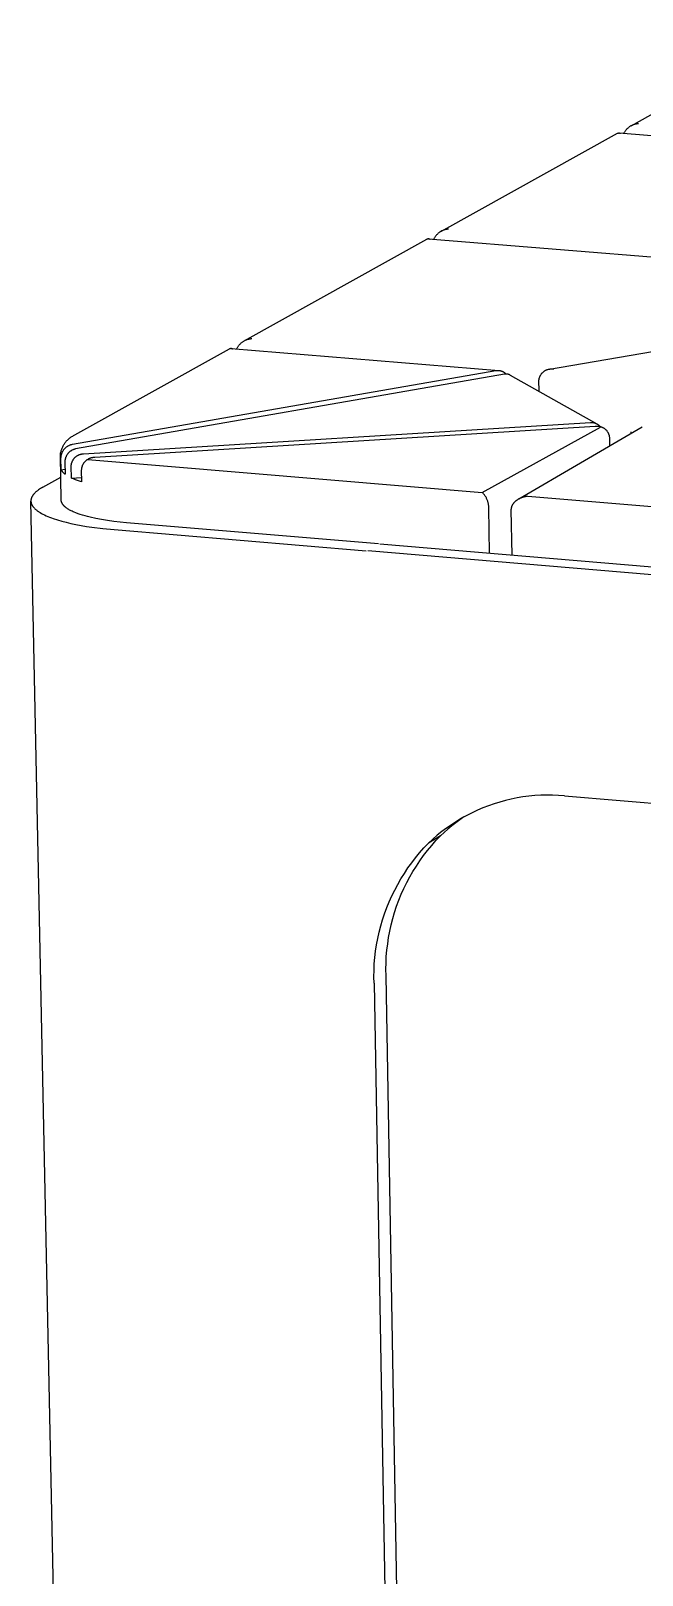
# Model space of a CAD drawing. Header units: millimetres. Extents: x -658 to 2773, y 81 to 2478.
# Drawn here: x 0 to 90.6, y 1038 to 1267 of the extents above; entities that cross this region are included whole.
import ezdxf

# ---------------------------------------------------------------- set-up
doc = ezdxf.new("R2010")
doc.units = ezdxf.units.MM
doc.header["$MEASUREMENT"] = 0
doc.layers.add('Domyślny', color=7, linetype='Continuous', true_color=0x000000)
doc.layers.add('Utwórz2D linie widoczne', color=7, linetype='Continuous', true_color=0x000000)

msp = doc.modelspace()

# ---------------------------------------------------------------- linework, layer by layer
at = {"layer": 'Domyślny'}
for p, q in [((66.87, 1198.61), (84.43, 1208.3)), ((8.42, 1203.47), (66.87, 1198.61)), ((73.07, 1198.1), (137.39, 1192.75)), ((79.08, 1153.61), (332.5, 1132.13))]:
    msp.add_line(p, q, dxfattribs=at)
at = {"layer": 'Utwórz2D linie widoczne'}
for p, q in [((88.95, 1252.98), (114.24, 1267.04)), ((88.47, 1252.63), (88.53, 1252.69)), ((88.53, 1252.69), (88.6, 1252.74)), ((88.6, 1252.74), (88.67, 1252.8)), ((88.67, 1252.8), (88.74, 1252.85)), ((88.74, 1252.85), (88.81, 1252.9)), ((88.81, 1252.9), (88.89, 1252.95)), ((88.89, 1252.95), (88.96, 1252.99)), ((88.96, 1252.99), (89.04, 1253.03)), ((89.04, 1253.03), (89.12, 1253.07)), ((89.12, 1253.07), (89.2, 1253.11)), ((89.2, 1253.11), (89.28, 1253.14)), ((89.28, 1253.14), (89.36, 1253.17)), ((89.36, 1253.17), (89.44, 1253.2)), ((89.44, 1253.2), (89.53, 1253.22)), ((89.53, 1253.22), (89.61, 1253.25)), ((89.61, 1253.25), (89.7, 1253.26)), ((89.7, 1253.26), (89.78, 1253.28)), ((89.78, 1253.28), (89.87, 1253.29)), ((89.87, 1253.29), (89.96, 1253.3)), ((89.96, 1253.3), (90.04, 1253.31)), ((60.78, 1237.3), (86.94, 1251.86)), ((86.94, 1251.86), (86.95, 1251.86)), ((86.95, 1251.86), (86.97, 1251.87)), ((86.97, 1251.87), (86.98, 1251.88)), ((86.98, 1251.88), (87, 1251.88)), ((87, 1251.88), (87.01, 1251.89)), ((87.01, 1251.89), (87.03, 1251.89)), ((87.03, 1251.89), (87.04, 1251.9)), ((87.04, 1251.9), (87.06, 1251.9)), ((87.06, 1251.9), (87.08, 1251.9)), ((87.08, 1251.9), (87.09, 1251.91)), ((87.09, 1251.91), (87.11, 1251.91)), ((87.11, 1251.91), (87.12, 1251.91)), ((87.12, 1251.91), (87.14, 1251.91)), ((87.14, 1251.91), (87.16, 1251.91)), ((87.16, 1251.91), (87.17, 1251.91)), ((87.17, 1251.91), (87.19, 1251.91)), ((87.18, 1251.91), (213.03, 1242.04)), ((87.19, 1251.91), (87.21, 1251.91)), ((87.21, 1251.91), (87.22, 1251.91)), ((87.22, 1251.91), (87.24, 1251.9)), ((87.24, 1251.9), (87.25, 1251.9)), ((87.25, 1251.9), (87.27, 1251.9)), ((87.27, 1251.9), (87.29, 1251.89)), ((87.29, 1251.89), (87.3, 1251.89)), ((87.3, 1251.89), (87.32, 1251.88)), ((87.32, 1251.88), (87.33, 1251.88)), ((87.33, 1251.88), (87.35, 1251.87)), ((87.35, 1251.87), (87.36, 1251.86)), ((87.36, 1251.86), (87.38, 1251.86)), ((87.38, 1251.86), (87.39, 1251.85)), ((87.39, 1251.85), (87.4, 1251.84)), ((87.91, 1251.85), (87.95, 1251.93)), ((87.95, 1251.93), (87.99, 1252.01)), ((87.99, 1252.01), (88.03, 1252.09)), ((88.03, 1252.09), (88.08, 1252.16)), ((88.08, 1252.16), (88.13, 1252.23)), ((88.13, 1252.23), (88.18, 1252.3)), ((88.18, 1252.3), (88.23, 1252.37)), ((88.23, 1252.37), (88.29, 1252.44)), ((88.29, 1252.44), (88.35, 1252.5)), ((88.35, 1252.5), (88.41, 1252.57)), ((88.41, 1252.57), (88.47, 1252.63)), ((60.01, 1236.65), (59.96, 1236.58)), ((60.07, 1236.72), (60.01, 1236.65)), ((60.13, 1236.79), (60.07, 1236.72)), ((60.19, 1236.85), (60.13, 1236.79)), ((60.25, 1236.91), (60.19, 1236.85)), ((60.31, 1236.97), (60.25, 1236.91)), ((60.38, 1237.03), (60.31, 1236.97)), ((60.44, 1237.09), (60.38, 1237.03)), ((60.51, 1237.14), (60.44, 1237.09)), ((60.58, 1237.19), (60.51, 1237.14)), ((60.66, 1237.24), (60.58, 1237.19)), ((60.73, 1237.28), (60.66, 1237.24)), ((60.81, 1237.33), (60.73, 1237.28)), ((60.88, 1237.37), (60.81, 1237.33)), ((60.96, 1237.41), (60.88, 1237.37)), ((61.04, 1237.44), (60.96, 1237.41)), ((61.12, 1237.47), (61.04, 1237.44)), ((61.2, 1237.5), (61.12, 1237.47)), ((61.29, 1237.53), (61.2, 1237.5)), ((61.37, 1237.56), (61.29, 1237.53)), ((61.46, 1237.58), (61.37, 1237.56)), ((61.54, 1237.6), (61.46, 1237.58)), ((61.63, 1237.61), (61.54, 1237.6)), ((61.71, 1237.62), (61.63, 1237.61)), ((61.8, 1237.63), (61.71, 1237.62)), ((61.89, 1237.64), (61.8, 1237.63)), ((31.6, 1221.07), (58.69, 1236.14)), ((58.7, 1236.15), (58.69, 1236.14)), ((58.72, 1236.16), (58.7, 1236.15)), ((58.73, 1236.16), (58.72, 1236.16)), ((58.75, 1236.17), (58.73, 1236.16)), ((58.76, 1236.17), (58.75, 1236.17)), ((58.78, 1236.18), (58.76, 1236.17)), ((58.79, 1236.18), (58.78, 1236.18)), ((58.81, 1236.18), (58.79, 1236.18)), ((58.82, 1236.19), (58.81, 1236.18)), ((58.84, 1236.19), (58.82, 1236.19)), ((58.85, 1236.19), (58.84, 1236.19)), ((58.87, 1236.19), (58.85, 1236.19)), ((58.89, 1236.19), (58.87, 1236.19)), ((58.9, 1236.19), (58.89, 1236.19)), ((58.92, 1236.19), (58.9, 1236.19)), ((58.93, 1236.19), (58.92, 1236.19)), ((58.95, 1236.19), (58.93, 1236.19)), ((58.93, 1236.19), (141.44, 1229.59)), ((58.96, 1236.19), (58.95, 1236.19)), ((58.98, 1236.19), (58.96, 1236.19)), ((59, 1236.18), (58.98, 1236.19)), ((59.01, 1236.18), (59, 1236.18)), ((59.03, 1236.18), (59.01, 1236.18)), ((59.04, 1236.17), (59.03, 1236.18)), ((59.06, 1236.17), (59.04, 1236.17)), ((59.07, 1236.16), (59.06, 1236.17)), ((59.09, 1236.16), (59.07, 1236.16)), ((59.1, 1236.15), (59.09, 1236.16)), ((59.11, 1236.14), (59.1, 1236.15)), ((59.13, 1236.14), (59.11, 1236.14)), ((59.14, 1236.13), (59.13, 1236.14)), ((59.16, 1236.12), (59.14, 1236.13)), ((59.74, 1236.21), (59.7, 1236.13)), ((59.78, 1236.29), (59.74, 1236.21)), ((59.82, 1236.36), (59.78, 1236.29)), ((59.86, 1236.44), (59.82, 1236.36)), ((59.91, 1236.51), (59.86, 1236.44)), ((59.96, 1236.58), (59.91, 1236.51)), ((76.86, 1216.86), (144.72, 1228.67)), ((30.93, 1220.53), (30.99, 1220.6)), ((30.99, 1220.6), (31.05, 1220.66)), ((31.05, 1220.66), (31.12, 1220.73)), ((31.12, 1220.73), (31.18, 1220.79)), ((31.18, 1220.79), (31.25, 1220.84)), ((31.25, 1220.84), (31.32, 1220.9)), ((31.32, 1220.9), (31.4, 1220.95)), ((31.4, 1220.95), (31.47, 1221)), ((31.47, 1221), (31.55, 1221.05)), ((31.55, 1221.05), (31.62, 1221.09)), ((31.62, 1221.09), (31.7, 1221.14)), ((31.7, 1221.14), (31.78, 1221.18)), ((31.78, 1221.18), (31.87, 1221.21)), ((31.87, 1221.21), (31.95, 1221.25)), ((31.95, 1221.25), (32.03, 1221.28)), ((32.03, 1221.28), (32.12, 1221.31)), ((32.12, 1221.31), (32.21, 1221.33)), ((32.21, 1221.33), (32.29, 1221.35)), ((32.29, 1221.35), (32.38, 1221.37)), ((32.38, 1221.37), (32.47, 1221.39)), ((32.47, 1221.39), (32.56, 1221.4)), ((32.56, 1221.4), (32.65, 1221.41)), ((32.65, 1221.41), (32.74, 1221.42)), ((6.53, 1207.12), (29.44, 1219.87)), ((29.45, 1219.88), (29.44, 1219.87)), ((29.47, 1219.88), (29.45, 1219.88)), ((29.48, 1219.89), (29.47, 1219.88)), ((29.5, 1219.9), (29.48, 1219.89)), ((29.51, 1219.9), (29.5, 1219.9)), ((29.53, 1219.9), (29.51, 1219.9)), ((29.54, 1219.91), (29.53, 1219.9)), ((29.56, 1219.91), (29.54, 1219.91)), ((29.57, 1219.91), (29.56, 1219.91)), ((29.59, 1219.92), (29.57, 1219.91)), ((29.61, 1219.92), (29.59, 1219.92)), ((29.62, 1219.92), (29.61, 1219.92)), ((29.64, 1219.92), (29.62, 1219.92)), ((29.65, 1219.92), (29.64, 1219.92)), ((29.67, 1219.92), (29.65, 1219.92)), ((29.69, 1219.92), (29.67, 1219.92)), ((29.68, 1219.92), (69.33, 1216.69)), ((29.7, 1219.92), (29.69, 1219.92)), ((29.72, 1219.92), (29.7, 1219.92)), ((29.73, 1219.91), (29.72, 1219.92)), ((29.75, 1219.91), (29.73, 1219.91)), ((29.76, 1219.91), (29.75, 1219.91)), ((29.78, 1219.9), (29.76, 1219.91)), ((29.79, 1219.9), (29.78, 1219.9)), ((29.81, 1219.89), (29.79, 1219.9)), ((29.82, 1219.89), (29.81, 1219.89)), ((29.84, 1219.88), (29.82, 1219.89)), ((29.85, 1219.87), (29.84, 1219.88)), ((29.87, 1219.87), (29.85, 1219.87)), ((29.88, 1219.86), (29.87, 1219.87)), ((29.89, 1219.85), (29.88, 1219.86)), ((29.91, 1219.84), (29.89, 1219.85)), ((30.5, 1219.85), (30.53, 1219.94)), ((30.53, 1219.94), (30.57, 1220.02)), ((30.57, 1220.02), (30.62, 1220.09)), ((30.62, 1220.09), (30.66, 1220.17)), ((30.66, 1220.17), (30.71, 1220.25)), ((30.71, 1220.25), (30.76, 1220.32)), ((30.76, 1220.32), (30.81, 1220.39)), ((30.81, 1220.39), (30.87, 1220.47)), ((30.87, 1220.47), (30.93, 1220.53)), ((6.15, 1205.74), (68.93, 1216.66)), ((70.21, 1216.13), (6.59, 1205.05)), ((68.93, 1216.66), (68.98, 1216.67)), ((68.98, 1216.67), (69.03, 1216.68)), ((69.03, 1216.68), (69.09, 1216.68)), ((69.09, 1216.68), (69.14, 1216.69)), ((69.14, 1216.69), (69.19, 1216.69)), ((69.19, 1216.69), (69.25, 1216.69)), ((69.25, 1216.69), (69.3, 1216.69)), ((69.3, 1216.69), (69.35, 1216.69)), ((69.35, 1216.69), (69.41, 1216.68)), ((69.41, 1216.68), (69.46, 1216.68)), ((69.46, 1216.68), (69.51, 1216.67)), ((69.51, 1216.67), (69.56, 1216.66)), ((69.56, 1216.66), (69.62, 1216.65)), ((69.62, 1216.65), (69.67, 1216.63)), ((69.67, 1216.63), (69.72, 1216.62)), ((69.72, 1216.62), (69.77, 1216.6)), ((69.77, 1216.6), (69.82, 1216.58)), ((69.82, 1216.58), (69.87, 1216.56)), ((69.87, 1216.56), (69.92, 1216.54)), ((69.92, 1216.54), (69.96, 1216.51)), ((69.96, 1216.51), (70.01, 1216.49)), ((70.01, 1216.49), (70.06, 1216.46)), ((70.06, 1216.46), (70.1, 1216.43)), ((70.1, 1216.43), (70.14, 1216.4)), ((70.14, 1216.4), (70.19, 1216.37)), ((70.19, 1216.37), (70.23, 1216.34)), ((70.26, 1216.14), (70.21, 1216.13)), ((70.23, 1216.34), (70.27, 1216.3)), ((70.3, 1216.14), (70.26, 1216.14)), ((70.27, 1216.3), (70.31, 1216.27)), ((70.34, 1216.15), (70.3, 1216.14)), ((70.31, 1216.27), (70.35, 1216.23)), ((70.38, 1216.15), (70.34, 1216.15)), ((70.35, 1216.23), (70.38, 1216.19)), ((70.38, 1216.19), (70.42, 1216.15)), ((70.43, 1216.15), (70.38, 1216.15)), ((70.47, 1216.15), (70.43, 1216.15)), ((70.51, 1216.15), (70.47, 1216.15)), ((70.56, 1216.15), (70.51, 1216.15)), ((70.6, 1216.14), (70.56, 1216.15)), ((70.64, 1216.13), (70.6, 1216.14)), ((70.68, 1216.13), (70.64, 1216.13)), ((70.72, 1216.12), (70.68, 1216.13)), ((70.77, 1216.11), (70.72, 1216.12)), ((70.81, 1216.09), (70.77, 1216.11)), ((70.85, 1216.08), (70.81, 1216.09)), ((70.89, 1216.07), (70.85, 1216.08)), ((70.93, 1216.05), (70.89, 1216.07)), ((70.97, 1216.03), (70.93, 1216.05)), ((71.01, 1216.01), (70.97, 1216.03)), ((71.04, 1215.99), (71.01, 1216.01)), ((75.52, 1215.95), (75.55, 1216.01)), ((75.55, 1216.01), (75.58, 1216.06)), ((75.58, 1216.06), (75.62, 1216.12)), ((75.62, 1216.12), (75.66, 1216.17)), ((75.66, 1216.17), (75.7, 1216.22)), ((75.7, 1216.22), (75.74, 1216.27)), ((75.74, 1216.27), (75.78, 1216.32)), ((75.78, 1216.32), (75.82, 1216.36)), ((75.82, 1216.36), (75.87, 1216.41)), ((75.87, 1216.41), (75.92, 1216.45)), ((75.92, 1216.45), (75.97, 1216.49)), ((75.97, 1216.49), (76.02, 1216.53)), ((76.02, 1216.53), (76.07, 1216.57)), ((76.07, 1216.57), (76.12, 1216.61)), ((76.12, 1216.61), (76.17, 1216.64)), ((76.17, 1216.64), (76.23, 1216.68)), ((76.23, 1216.68), (76.29, 1216.71)), ((76.29, 1216.71), (76.34, 1216.73)), ((76.34, 1216.73), (76.4, 1216.76)), ((76.4, 1216.76), (76.46, 1216.79)), ((76.46, 1216.79), (76.52, 1216.81)), ((76.52, 1216.81), (76.58, 1216.83)), ((76.58, 1216.83), (76.64, 1216.85)), ((76.64, 1216.85), (76.7, 1216.86)), ((76.7, 1216.86), (76.77, 1216.88)), ((76.77, 1216.88), (76.83, 1216.89)), ((76.83, 1216.89), (76.89, 1216.9)), ((76.89, 1216.9), (76.96, 1216.91)), ((76.96, 1216.91), (77.02, 1216.91)), ((77.02, 1216.91), (77.08, 1216.92)), ((77.08, 1216.92), (77.15, 1216.92)), ((77.15, 1216.92), (77.21, 1216.92)), ((77.21, 1216.92), (77.28, 1216.91)), ((77.28, 1216.91), (77.34, 1216.91)), ((77.34, 1216.91), (77.4, 1216.9)), ((77.4, 1216.9), (77.47, 1216.89)), ((71.04, 1215.99), (83.88, 1208.77)), ((75.3, 1215.29), (75.31, 1215.35)), ((75.33, 1213.58), (75.3, 1215.29)), ((75.31, 1215.35), (75.32, 1215.41)), ((75.32, 1215.41), (75.34, 1215.48)), ((75.34, 1215.48), (75.35, 1215.54)), ((75.35, 1215.54), (75.37, 1215.6)), ((75.37, 1215.6), (75.39, 1215.66)), ((75.39, 1215.66), (75.41, 1215.72)), ((75.41, 1215.72), (75.43, 1215.78)), ((75.43, 1215.78), (75.46, 1215.84)), ((75.46, 1215.84), (75.49, 1215.9)), ((75.49, 1215.9), (75.52, 1215.95)), ((5.99, 1206.83), (6.09, 1206.9)), ((6.09, 1206.9), (6.2, 1206.96)), ((6.2, 1206.96), (6.31, 1207.02)), ((6.31, 1207.02), (6.42, 1207.07)), ((6.42, 1207.07), (6.53, 1207.12)), ((7.81, 1204.33), (82.92, 1208.98)), ((83.65, 1208.37), (9.46, 1203.78)), ((72.3, 1197.65), (90.59, 1208.33)), ((82.92, 1208.98), (82.98, 1208.98)), ((82.98, 1208.98), (83.04, 1208.98)), ((83.04, 1208.98), (83.1, 1208.98)), ((83.1, 1208.98), (83.16, 1208.98)), ((83.16, 1208.98), (83.22, 1208.97)), ((83.22, 1208.97), (83.28, 1208.97)), ((83.28, 1208.97), (83.34, 1208.96)), ((83.34, 1208.96), (83.4, 1208.95)), ((83.4, 1208.95), (83.45, 1208.94)), ((83.45, 1208.94), (83.51, 1208.92)), ((83.51, 1208.92), (83.57, 1208.9)), ((83.57, 1208.9), (83.62, 1208.89)), ((83.62, 1208.89), (83.68, 1208.86)), ((83.71, 1208.38), (83.65, 1208.37)), ((83.68, 1208.86), (83.74, 1208.84)), ((83.78, 1208.39), (83.71, 1208.38)), ((83.74, 1208.84), (83.79, 1208.82)), ((83.84, 1208.39), (83.78, 1208.39)), ((83.79, 1208.82), (83.84, 1208.79)), ((83.84, 1208.79), (83.9, 1208.76)), ((83.91, 1208.4), (83.84, 1208.39)), ((83.9, 1208.76), (83.95, 1208.73)), ((83.97, 1208.4), (83.91, 1208.4)), ((83.95, 1208.73), (84, 1208.7)), ((84.04, 1208.39), (83.97, 1208.4)), ((84, 1208.7), (84.05, 1208.67)), ((84.1, 1208.39), (84.04, 1208.39)), ((84.05, 1208.67), (84.09, 1208.63)), ((84.09, 1208.63), (84.14, 1208.6)), ((84.17, 1208.38), (84.1, 1208.39)), ((84.14, 1208.6), (84.19, 1208.56)), ((84.23, 1208.37), (84.17, 1208.38)), ((84.19, 1208.56), (84.23, 1208.52)), ((84.23, 1208.52), (84.27, 1208.48)), ((84.29, 1208.36), (84.23, 1208.37)), ((84.27, 1208.48), (84.31, 1208.44)), ((84.36, 1208.35), (84.29, 1208.36)), ((84.31, 1208.44), (84.35, 1208.39)), ((84.35, 1208.39), (84.39, 1208.35)), ((84.42, 1208.33), (84.36, 1208.35)), ((84.39, 1208.35), (84.43, 1208.3)), ((84.48, 1208.32), (84.42, 1208.33)), ((84.55, 1208.3), (84.48, 1208.32)), ((84.61, 1208.27), (84.55, 1208.3)), ((84.67, 1208.25), (84.61, 1208.27)), ((84.73, 1208.22), (84.67, 1208.25)), ((84.78, 1208.19), (84.73, 1208.22)), ((84.84, 1208.16), (84.78, 1208.19)), ((84.9, 1208.13), (84.84, 1208.16)), ((84.95, 1208.1), (84.9, 1208.13)), ((85.01, 1208.06), (84.95, 1208.1)), ((85.06, 1208.02), (85.01, 1208.06)), ((85.11, 1207.98), (85.06, 1208.02)), ((85.16, 1207.94), (85.11, 1207.98)), ((85.21, 1207.9), (85.16, 1207.94)), ((85.26, 1207.85), (85.21, 1207.9)), ((85.3, 1207.81), (85.26, 1207.85)), ((85.34, 1207.76), (85.3, 1207.81)), ((85.39, 1207.71), (85.34, 1207.76)), ((85.43, 1207.66), (85.39, 1207.71)), ((85.46, 1207.61), (85.43, 1207.66)), ((85.5, 1207.55), (85.46, 1207.61)), ((85.54, 1207.5), (85.5, 1207.55)), ((85.57, 1207.44), (85.54, 1207.5)), ((85.6, 1207.38), (85.57, 1207.44)), ((85.63, 1207.33), (85.6, 1207.38)), ((85.65, 1207.27), (85.63, 1207.33)), ((85.68, 1207.21), (85.65, 1207.27)), ((85.7, 1207.15), (85.68, 1207.21)), ((85.72, 1207.08), (85.7, 1207.15)), ((85.74, 1207.02), (85.72, 1207.08)), ((85.75, 1206.96), (85.74, 1207.02)), ((85.77, 1206.89), (85.75, 1206.96)), ((85.78, 1206.83), (85.77, 1206.89)), ((88.97, 1207.39), (88.97, 1207.61)), ((4.41, 1204.45), (4.44, 1204.57)), ((4.44, 1204.57), (4.47, 1204.69)), ((4.47, 1204.69), (4.5, 1204.81)), ((4.5, 1204.81), (4.53, 1204.93)), ((4.53, 1204.93), (4.57, 1205.04)), ((4.57, 1205.04), (4.62, 1205.16)), ((4.62, 1205.16), (4.66, 1205.27)), ((4.64, 1204.53), (4.67, 1204.6)), ((4.66, 1205.27), (4.71, 1205.38)), ((4.67, 1204.6), (4.7, 1204.66)), ((4.7, 1204.66), (4.74, 1204.72)), ((4.71, 1205.38), (4.77, 1205.49)), ((4.74, 1204.72), (4.77, 1204.79)), ((4.77, 1205.49), (4.83, 1205.6)), ((4.77, 1204.79), (4.81, 1204.85)), ((4.81, 1204.85), (4.85, 1204.91)), ((4.83, 1205.6), (4.89, 1205.7)), ((4.85, 1204.91), (4.89, 1204.96)), ((4.89, 1205.7), (4.96, 1205.81)), ((4.89, 1204.96), (4.94, 1205.02)), ((4.94, 1205.02), (4.99, 1205.07)), ((4.96, 1205.81), (5.03, 1205.91)), ((4.99, 1205.07), (5.03, 1205.13)), ((5.03, 1205.91), (5.1, 1206.01)), ((5.03, 1205.13), (5.08, 1205.18)), ((5.08, 1205.18), (5.14, 1205.23)), ((5.1, 1206.01), (5.17, 1206.1)), ((5.14, 1205.23), (5.19, 1205.27)), ((5.17, 1206.1), (5.25, 1206.19)), ((5.19, 1205.27), (5.25, 1205.32)), ((5.25, 1206.19), (5.34, 1206.28)), ((5.25, 1205.32), (5.3, 1205.36)), ((5.3, 1205.36), (5.36, 1205.41)), ((5.34, 1206.28), (5.42, 1206.37)), ((5.36, 1205.41), (5.42, 1205.45)), ((5.42, 1206.37), (5.51, 1206.46)), ((5.42, 1205.45), (5.48, 1205.48)), ((5.48, 1205.48), (5.54, 1205.52)), ((5.51, 1206.46), (5.6, 1206.54)), ((5.54, 1205.52), (5.61, 1205.55)), ((5.6, 1206.54), (5.69, 1206.62)), ((5.61, 1205.55), (5.67, 1205.58)), ((5.68, 1204.57), (5.63, 1204.52)), ((5.67, 1205.58), (5.74, 1205.61)), ((5.73, 1204.62), (5.68, 1204.57)), ((5.69, 1206.62), (5.79, 1206.69)), ((5.79, 1204.66), (5.73, 1204.62)), ((5.74, 1205.61), (5.8, 1205.64)), ((5.79, 1206.69), (5.89, 1206.76)), ((5.84, 1204.7), (5.79, 1204.66)), ((5.8, 1205.64), (5.87, 1205.66)), ((5.9, 1204.74), (5.84, 1204.7)), ((5.87, 1205.66), (5.94, 1205.69)), ((5.89, 1206.76), (5.99, 1206.83)), ((5.96, 1204.78), (5.9, 1204.74)), ((5.94, 1205.69), (6.01, 1205.71)), ((6.01, 1204.82), (5.96, 1204.78)), ((6.01, 1205.71), (6.08, 1205.72)), ((6.07, 1204.85), (6.01, 1204.82)), ((6.13, 1204.89), (6.07, 1204.85)), ((6.08, 1205.72), (6.15, 1205.74)), ((6.2, 1204.92), (6.13, 1204.89)), ((6.26, 1204.94), (6.2, 1204.92)), ((6.32, 1204.97), (6.26, 1204.94)), ((6.39, 1204.99), (6.32, 1204.97)), ((6.45, 1205.02), (6.39, 1204.99)), ((6.52, 1205.04), (6.45, 1205.02)), ((6.59, 1205.05), (6.52, 1205.04)), ((85.79, 1206.77), (85.78, 1206.83)), ((85.81, 1205.54), (85.79, 1206.77)), ((4.37, 1204.09), (4.38, 1204.21)), ((4.5, 1197.43), (4.37, 1204.09)), ((4.38, 1204.21), (4.39, 1204.33)), ((4.39, 1204.33), (4.41, 1204.45)), ((4.46, 1203.77), (4.47, 1203.84)), ((4.46, 1203.7), (4.46, 1203.77)), ((4.5, 1201.95), (4.46, 1203.7)), ((4.47, 1203.91), (4.48, 1203.98)), ((4.47, 1203.84), (4.47, 1203.91)), ((4.48, 1203.98), (4.49, 1204.05)), ((4.49, 1204.05), (4.51, 1204.12)), ((4.51, 1204.12), (4.52, 1204.19)), ((4.52, 1204.19), (4.54, 1204.26)), ((4.54, 1204.26), (4.56, 1204.33)), ((4.56, 1204.33), (4.59, 1204.4)), ((4.59, 1204.4), (4.61, 1204.47)), ((4.61, 1204.47), (4.64, 1204.53)), ((5.04, 1203.24), (5.03, 1203.17)), ((5.03, 1203.17), (5.03, 1203.1)), ((5.03, 1203.1), (5.03, 1203.03)), ((5.03, 1203.03), (5.07, 1201.29)), ((5.05, 1203.38), (5.04, 1203.31)), ((5.04, 1203.31), (5.04, 1203.24)), ((5.06, 1203.44), (5.05, 1203.38)), ((5.08, 1203.51), (5.06, 1203.44)), ((5.09, 1203.58), (5.08, 1203.51)), ((5.11, 1203.64), (5.09, 1203.58)), ((5.13, 1203.71), (5.11, 1203.64)), ((5.15, 1203.78), (5.13, 1203.71)), ((5.18, 1203.84), (5.15, 1203.78)), ((5.21, 1203.9), (5.18, 1203.84)), ((5.23, 1203.97), (5.21, 1203.9)), ((5.27, 1204.03), (5.23, 1203.97)), ((5.3, 1204.09), (5.27, 1204.03)), ((5.33, 1204.15), (5.3, 1204.09)), ((5.37, 1204.21), (5.33, 1204.15)), ((5.41, 1204.26), (5.37, 1204.21)), ((5.45, 1204.32), (5.41, 1204.26)), ((5.49, 1204.37), (5.45, 1204.32)), ((5.54, 1204.42), (5.49, 1204.37)), ((5.59, 1204.47), (5.54, 1204.42)), ((5.63, 1204.52), (5.59, 1204.47)), ((5.98, 1202.6), (5.99, 1202.67)), ((5.98, 1202.54), (5.98, 1202.6)), ((5.98, 1202.47), (5.98, 1202.54)), ((6.01, 1200.73), (5.98, 1202.47)), ((5.99, 1202.67), (6, 1202.73)), ((6, 1202.73), (6.01, 1202.8)), ((6.01, 1202.8), (6.03, 1202.86)), ((6.03, 1202.86), (6.04, 1202.92)), ((6.04, 1202.92), (6.06, 1202.99)), ((6.06, 1202.99), (6.08, 1203.05)), ((6.08, 1203.05), (6.1, 1203.11)), ((6.1, 1203.11), (6.12, 1203.17)), ((6.12, 1203.17), (6.15, 1203.23)), ((6.15, 1203.23), (6.18, 1203.29)), ((6.18, 1203.29), (6.21, 1203.35)), ((6.21, 1203.35), (6.24, 1203.4)), ((6.24, 1203.4), (6.28, 1203.46)), ((6.28, 1203.46), (6.31, 1203.51)), ((6.31, 1203.51), (6.35, 1203.57)), ((6.35, 1203.57), (6.39, 1203.62)), ((6.39, 1203.62), (6.43, 1203.67)), ((6.43, 1203.67), (6.48, 1203.72)), ((6.48, 1203.72), (6.52, 1203.77)), ((6.52, 1203.77), (6.57, 1203.81)), ((6.57, 1203.81), (6.62, 1203.86)), ((6.62, 1203.86), (6.67, 1203.9)), ((6.67, 1203.9), (6.72, 1203.94)), ((6.72, 1203.94), (6.77, 1203.98)), ((6.77, 1203.98), (6.82, 1204.01)), ((6.82, 1204.01), (6.88, 1204.05)), ((6.88, 1204.05), (6.93, 1204.08)), ((6.93, 1204.08), (6.99, 1204.11)), ((6.99, 1204.11), (7.05, 1204.14)), ((7.05, 1204.14), (7.11, 1204.17)), ((7.11, 1204.17), (7.17, 1204.2)), ((7.17, 1204.2), (7.23, 1204.22)), ((7.23, 1204.22), (7.29, 1204.24)), ((7.29, 1204.24), (7.35, 1204.26)), ((7.35, 1204.26), (7.42, 1204.28)), ((7.42, 1204.28), (7.48, 1204.29)), ((7.48, 1204.29), (7.55, 1204.3)), ((7.54, 1202.31), (7.52, 1202.25)), ((7.55, 1202.38), (7.54, 1202.31)), ((7.55, 1204.3), (7.61, 1204.31)), ((7.58, 1202.44), (7.55, 1202.38)), ((7.6, 1202.51), (7.58, 1202.44)), ((7.62, 1202.57), (7.6, 1202.51)), ((7.61, 1204.31), (7.68, 1204.32)), ((7.65, 1202.64), (7.62, 1202.57)), ((7.68, 1202.7), (7.65, 1202.64)), ((7.68, 1204.32), (7.74, 1204.33)), ((7.71, 1202.76), (7.68, 1202.7)), ((7.75, 1202.82), (7.71, 1202.76)), ((7.74, 1204.33), (7.81, 1204.33)), ((7.78, 1202.87), (7.75, 1202.82)), ((7.82, 1202.93), (7.78, 1202.87)), ((7.86, 1202.99), (7.82, 1202.93)), ((7.9, 1203.04), (7.86, 1202.99)), ((7.95, 1203.09), (7.9, 1203.04)), ((7.99, 1203.14), (7.95, 1203.09)), ((8.04, 1203.19), (7.99, 1203.14)), ((8.09, 1203.24), (8.04, 1203.19)), ((8.14, 1203.29), (8.09, 1203.24)), ((8.19, 1203.33), (8.14, 1203.29)), ((8.25, 1203.37), (8.19, 1203.33)), ((8.3, 1203.41), (8.25, 1203.37)), ((8.36, 1203.45), (8.3, 1203.41)), ((8.42, 1203.49), (8.36, 1203.45)), ((8.47, 1203.52), (8.42, 1203.49)), ((8.53, 1203.56), (8.47, 1203.52)), ((8.6, 1203.59), (8.53, 1203.56)), ((8.66, 1203.62), (8.6, 1203.59)), ((8.72, 1203.64), (8.66, 1203.62)), ((8.79, 1203.67), (8.72, 1203.64)), ((8.85, 1203.69), (8.79, 1203.67)), ((8.92, 1203.71), (8.85, 1203.69)), ((8.98, 1203.73), (8.92, 1203.71)), ((9.05, 1203.74), (8.98, 1203.73)), ((9.12, 1203.75), (9.05, 1203.74)), ((9.18, 1203.76), (9.12, 1203.75)), ((9.25, 1203.77), (9.18, 1203.76)), ((9.32, 1203.78), (9.25, 1203.77)), ((9.39, 1203.78), (9.32, 1203.78)), ((9.46, 1203.78), (9.39, 1203.78)), ((1.78, 1199.4), (4.43, 1200.88)), ((4.5, 1201.95), (5.05, 1202.05)), ((4.53, 1201.9), (4.5, 1201.95)), ((4.56, 1201.84), (4.53, 1201.9)), ((4.59, 1201.79), (4.56, 1201.84)), ((4.63, 1201.74), (4.59, 1201.79)), ((4.66, 1201.68), (4.63, 1201.74)), ((4.7, 1201.63), (4.66, 1201.68)), ((4.74, 1201.59), (4.7, 1201.63)), ((4.79, 1201.54), (4.74, 1201.59)), ((4.83, 1201.49), (4.79, 1201.54)), ((4.87, 1201.45), (4.83, 1201.49)), ((4.92, 1201.41), (4.87, 1201.45)), ((4.97, 1201.36), (4.92, 1201.41)), ((5.02, 1201.33), (4.97, 1201.36)), ((5.07, 1201.29), (5.02, 1201.33)), ((6.01, 1200.73), (7.49, 1200.82)), ((6.3, 1200.6), (6.01, 1200.73)), ((6.6, 1200.48), (6.3, 1200.6)), ((6.9, 1200.36), (6.6, 1200.48)), ((7.2, 1200.26), (6.9, 1200.36)), ((7.51, 1200.16), (7.2, 1200.26)), ((7.48, 1201.98), (7.47, 1201.91)), ((7.47, 1201.91), (7.51, 1200.16)), ((7.49, 1202.11), (7.48, 1202.05)), ((7.48, 1202.05), (7.48, 1201.98)), ((7.5, 1202.18), (7.49, 1202.11)), ((7.52, 1202.25), (7.5, 1202.18)), ((0.06, 1197.74), (0.05, 1197.71)), ((0.05, 1197.71), (0.05, 1197.68)), ((0.07, 1197.77), (0.06, 1197.74)), ((0.09, 1197.8), (0.07, 1197.77)), ((0.1, 1197.83), (0.09, 1197.8)), ((0.11, 1197.86), (0.1, 1197.83)), ((0.12, 1197.89), (0.11, 1197.86)), ((0.14, 1197.92), (0.12, 1197.89)), ((0.15, 1197.95), (0.14, 1197.92)), ((0.17, 1197.98), (0.15, 1197.95)), ((0.18, 1198.01), (0.17, 1197.98)), ((0.2, 1198.04), (0.18, 1198.01)), ((0.22, 1198.07), (0.2, 1198.04)), ((0.24, 1198.1), (0.22, 1198.07)), ((0.26, 1198.13), (0.24, 1198.1)), ((0.28, 1198.16), (0.26, 1198.13)), ((0.32, 1198.22), (0.28, 1198.16)), ((0.36, 1198.28), (0.32, 1198.22)), ((0.41, 1198.34), (0.36, 1198.28)), ((0.46, 1198.4), (0.41, 1198.34)), ((0.51, 1198.46), (0.46, 1198.4)), ((0.57, 1198.51), (0.51, 1198.46)), ((0.63, 1198.57), (0.57, 1198.51)), ((0.69, 1198.63), (0.63, 1198.57)), ((0.75, 1198.69), (0.69, 1198.63)), ((0.82, 1198.74), (0.75, 1198.69)), ((0.89, 1198.8), (0.82, 1198.74)), ((0.96, 1198.86), (0.89, 1198.8)), ((1.03, 1198.91), (0.96, 1198.86)), ((1.11, 1198.97), (1.03, 1198.91)), ((1.26, 1199.08), (1.11, 1198.97)), ((1.43, 1199.18), (1.26, 1199.08)), ((1.6, 1199.29), (1.43, 1199.18)), ((1.78, 1199.4), (1.6, 1199.29)), ((66.95, 1198.54), (66.87, 1198.61)), ((67.02, 1198.47), (66.95, 1198.54)), ((67.09, 1198.39), (67.02, 1198.47)), ((67.16, 1198.31), (67.09, 1198.39)), ((67.22, 1198.23), (67.16, 1198.31)), ((67.29, 1198.15), (67.22, 1198.23)), ((67.35, 1198.07), (67.29, 1198.15)), ((67.4, 1197.98), (67.35, 1198.07)), ((67.46, 1197.89), (67.4, 1197.98)), ((67.51, 1197.8), (67.46, 1197.89)), ((67.55, 1197.71), (67.51, 1197.8)), ((67.6, 1197.61), (67.55, 1197.71)), ((72.34, 1197.67), (72.39, 1197.7)), ((72.39, 1197.7), (72.44, 1197.72)), ((72.44, 1197.72), (72.49, 1197.75)), ((72.49, 1197.75), (72.54, 1197.77)), ((72.54, 1197.77), (72.59, 1197.79)), ((72.59, 1197.79), (72.64, 1197.82)), ((72.64, 1197.82), (72.69, 1197.84)), ((72.69, 1197.84), (72.75, 1197.86)), ((72.75, 1197.86), (72.81, 1197.88)), ((72.81, 1197.88), (72.86, 1197.9)), ((72.86, 1197.9), (72.92, 1197.92)), ((72.92, 1197.92), (72.97, 1197.94)), ((72.97, 1197.94), (73.03, 1197.95)), ((73.03, 1197.95), (73.09, 1197.97)), ((73.09, 1197.97), (73.14, 1197.98)), ((73.14, 1197.98), (73.2, 1198)), ((73.2, 1198), (73.26, 1198.01)), ((73.26, 1198.01), (73.32, 1198.02)), ((73.32, 1198.02), (73.38, 1198.03)), ((73.38, 1198.03), (73.43, 1198.04)), ((73.43, 1198.04), (73.49, 1198.05)), ((73.49, 1198.05), (73.55, 1198.06)), ((0.01, 1197.46), (0, 1197.43)), ((0, 1197.43), (0, 1197.4)), ((0, 1197.4), (0, 1197.37)), ((0, 1197.37), (0, 1197.34)), ((0, 1197.34), (0, 1197.31)), ((0, 1197.31), (0, 1197.28)), ((7.55, 830.44), (0, 1197.31)), ((0, 1197.28), (0, 1197.24)), ((0, 1197.24), (0.01, 1197.21)), ((0.02, 1197.55), (0.01, 1197.52)), ((0.01, 1197.52), (0.01, 1197.49)), ((0.01, 1197.49), (0.01, 1197.46)), ((0.01, 1197.21), (0.01, 1197.18)), ((0.01, 1197.18), (0.02, 1197.15)), ((0.03, 1197.62), (0.02, 1197.58)), ((0.02, 1197.58), (0.02, 1197.55)), ((0.02, 1197.15), (0.02, 1197.12)), ((0.02, 1197.12), (0.03, 1197.09)), ((0.04, 1197.65), (0.03, 1197.62)), ((0.03, 1197.09), (0.04, 1197.06)), ((0.05, 1197.68), (0.04, 1197.65)), ((0.04, 1197.06), (0.04, 1197.03)), ((0.04, 1197.03), (0.05, 1197)), ((0.05, 1197), (0.06, 1196.96)), ((0.06, 1196.96), (0.07, 1196.93)), ((0.07, 1196.93), (0.08, 1196.9)), ((0.08, 1196.9), (0.1, 1196.87)), ((0.1, 1196.87), (0.11, 1196.84)), ((0.11, 1196.84), (0.12, 1196.81)), ((0.12, 1196.81), (0.14, 1196.78)), ((0.14, 1196.78), (0.15, 1196.75)), ((0.15, 1196.75), (0.17, 1196.72)), ((0.17, 1196.72), (0.19, 1196.69)), ((0.19, 1196.69), (0.21, 1196.65)), ((0.21, 1196.65), (0.23, 1196.62)), ((0.23, 1196.62), (0.25, 1196.59)), ((0.25, 1196.59), (0.27, 1196.56)), ((0.27, 1196.56), (0.29, 1196.53)), ((0.29, 1196.53), (0.31, 1196.5)), ((0.31, 1196.5), (0.33, 1196.47)), ((0.33, 1196.47), (0.36, 1196.44)), ((0.36, 1196.44), (0.41, 1196.38)), ((0.41, 1196.38), (0.46, 1196.32)), ((0.46, 1196.32), (0.52, 1196.25)), ((0.52, 1196.25), (0.58, 1196.19)), ((0.58, 1196.19), (0.65, 1196.13)), ((0.65, 1196.13), (0.72, 1196.07)), ((0.72, 1196.07), (0.79, 1196.01)), ((0.79, 1196.01), (0.86, 1195.95)), ((0.86, 1195.95), (0.94, 1195.89)), ((0.94, 1195.89), (1.02, 1195.83)), ((1.02, 1195.83), (1.11, 1195.77)), ((1.11, 1195.77), (1.2, 1195.72)), ((1.2, 1195.72), (1.29, 1195.66)), ((1.29, 1195.66), (1.38, 1195.6)), ((1.38, 1195.6), (1.58, 1195.48)), ((1.58, 1195.48), (1.79, 1195.37)), ((4.5, 1197.42), (4.5, 1197.43)), ((4.5, 1197.4), (4.5, 1197.42)), ((4.51, 1197.38), (4.5, 1197.4)), ((4.51, 1197.36), (4.51, 1197.38)), ((4.51, 1197.35), (4.51, 1197.36)), ((4.51, 1197.33), (4.51, 1197.35)), ((4.51, 1197.31), (4.51, 1197.33)), ((4.52, 1197.29), (4.51, 1197.31)), ((4.52, 1197.28), (4.52, 1197.29)), ((4.52, 1197.26), (4.52, 1197.28)), ((4.53, 1197.24), (4.52, 1197.26)), ((4.53, 1197.22), (4.53, 1197.24)), ((4.54, 1197.21), (4.53, 1197.22)), ((4.54, 1197.19), (4.54, 1197.21)), ((4.55, 1197.17), (4.54, 1197.19)), ((4.55, 1197.15), (4.55, 1197.17)), ((4.56, 1197.14), (4.55, 1197.15)), ((4.56, 1197.12), (4.56, 1197.14)), ((4.58, 1197.08), (4.56, 1197.12)), ((4.59, 1197.05), (4.58, 1197.08)), ((4.61, 1197.01), (4.59, 1197.05)), ((4.63, 1196.98), (4.61, 1197.01)), ((4.65, 1196.94), (4.63, 1196.98)), ((4.67, 1196.91), (4.65, 1196.94)), ((4.69, 1196.87), (4.67, 1196.91)), ((4.71, 1196.84), (4.69, 1196.87)), ((4.74, 1196.8), (4.71, 1196.84)), ((4.76, 1196.77), (4.74, 1196.8)), ((4.79, 1196.74), (4.76, 1196.77)), ((4.82, 1196.7), (4.79, 1196.74)), ((4.85, 1196.67), (4.82, 1196.7)), ((4.88, 1196.63), (4.85, 1196.67)), ((4.91, 1196.6), (4.88, 1196.63)), ((4.95, 1196.56), (4.91, 1196.6)), ((4.98, 1196.53), (4.95, 1196.56)), ((5.02, 1196.49), (4.98, 1196.53)), ((5.06, 1196.46), (5.02, 1196.49)), ((5.1, 1196.43), (5.06, 1196.46)), ((5.14, 1196.39), (5.1, 1196.43)), ((5.23, 1196.32), (5.14, 1196.39)), ((5.32, 1196.26), (5.23, 1196.32)), ((5.42, 1196.19), (5.32, 1196.26)), ((5.52, 1196.13), (5.42, 1196.19)), ((5.63, 1196.06), (5.52, 1196.13)), ((5.74, 1195.99), (5.63, 1196.06)), ((5.86, 1195.93), (5.74, 1195.99)), ((5.98, 1195.87), (5.86, 1195.93)), ((6.11, 1195.8), (5.98, 1195.87)), ((6.25, 1195.74), (6.11, 1195.8)), ((6.39, 1195.68), (6.25, 1195.74)), ((6.68, 1195.56), (6.39, 1195.68)), ((6.99, 1195.44), (6.68, 1195.56)), ((7.32, 1195.33), (6.99, 1195.44)), ((67.64, 1197.52), (67.6, 1197.61)), ((67.68, 1197.42), (67.64, 1197.52)), ((67.71, 1197.32), (67.68, 1197.42)), ((67.74, 1197.22), (67.71, 1197.32)), ((67.77, 1197.13), (67.74, 1197.22)), ((67.79, 1197.02), (67.77, 1197.13)), ((67.81, 1196.92), (67.79, 1197.02)), ((67.83, 1196.82), (67.81, 1196.92)), ((67.84, 1196.72), (67.83, 1196.82)), ((67.85, 1196.61), (67.84, 1196.72)), ((67.86, 1196.51), (67.85, 1196.61)), ((67.86, 1196.41), (67.86, 1196.51)), ((67.86, 1196.3), (67.86, 1196.41)), ((67.98, 1189.6), (67.86, 1196.3)), ((71.2, 1196.11), (71.21, 1196.16)), ((71.2, 1196.07), (71.2, 1196.11)), ((71.2, 1196.03), (71.2, 1196.07)), ((71.32, 1189.32), (71.2, 1196.03)), ((71.21, 1196.2), (71.22, 1196.25)), ((71.21, 1196.16), (71.21, 1196.2)), ((71.22, 1196.25), (71.23, 1196.29)), ((71.23, 1196.33), (71.24, 1196.37)), ((71.23, 1196.29), (71.23, 1196.33)), ((71.24, 1196.37), (71.26, 1196.42)), ((71.26, 1196.42), (71.27, 1196.47)), ((71.27, 1196.47), (71.28, 1196.51)), ((71.28, 1196.51), (71.3, 1196.55)), ((71.3, 1196.55), (71.32, 1196.6)), ((71.32, 1196.6), (71.34, 1196.64)), ((71.34, 1196.64), (71.36, 1196.68)), ((71.36, 1196.68), (71.38, 1196.73)), ((71.38, 1196.73), (71.4, 1196.77)), ((71.4, 1196.77), (71.42, 1196.81)), ((71.42, 1196.81), (71.45, 1196.86)), ((71.45, 1196.86), (71.48, 1196.9)), ((71.48, 1196.9), (71.51, 1196.94)), ((71.51, 1196.94), (71.53, 1196.98)), ((71.53, 1196.98), (71.56, 1197.02)), ((71.56, 1197.02), (71.59, 1197.06)), ((71.59, 1197.06), (71.63, 1197.1)), ((71.63, 1197.1), (71.66, 1197.14)), ((71.66, 1197.14), (71.7, 1197.17)), ((71.7, 1197.17), (71.73, 1197.21)), ((71.73, 1197.21), (71.77, 1197.25)), ((71.77, 1197.25), (71.81, 1197.28)), ((71.81, 1197.28), (71.84, 1197.32)), ((71.84, 1197.32), (71.88, 1197.35)), ((71.88, 1197.35), (71.92, 1197.39)), ((71.92, 1197.39), (71.97, 1197.42)), ((71.97, 1197.42), (72.01, 1197.46)), ((72.01, 1197.46), (72.06, 1197.49)), ((72.06, 1197.49), (72.1, 1197.52)), ((72.1, 1197.52), (72.15, 1197.55)), ((72.15, 1197.55), (72.2, 1197.58)), ((72.2, 1197.58), (72.24, 1197.61)), ((72.24, 1197.61), (72.29, 1197.64)), ((72.29, 1197.64), (72.34, 1197.67)), ((1.79, 1195.37), (2.02, 1195.26)), ((2.02, 1195.26), (2.26, 1195.15)), ((2.26, 1195.15), (2.51, 1195.04)), ((2.51, 1195.04), (2.77, 1194.94)), ((2.77, 1194.94), (3.04, 1194.83)), ((3.04, 1194.83), (3.32, 1194.73)), ((3.32, 1194.73), (3.92, 1194.53)), ((3.92, 1194.53), (4.56, 1194.35)), ((4.56, 1194.35), (5.23, 1194.17)), ((5.23, 1194.17), (5.94, 1194)), ((5.94, 1194), (6.68, 1193.85)), ((6.68, 1193.85), (7.44, 1193.71)), ((7.66, 1195.22), (7.32, 1195.33)), ((7.44, 1193.71), (8.23, 1193.57)), ((8.03, 1195.12), (7.66, 1195.22)), ((8.4, 1195.02), (8.03, 1195.12)), ((8.23, 1193.57), (9.03, 1193.45)), ((8.79, 1194.92), (8.4, 1195.02)), ((9.61, 1194.74), (8.79, 1194.92)), ((9.03, 1193.45), (10.68, 1193.25)), ((10.47, 1194.58), (9.61, 1194.74)), ((11.37, 1194.43), (10.47, 1194.58)), ((10.68, 1193.25), (12.35, 1193.08)), ((12.29, 1194.31), (11.37, 1194.43)), ((13.23, 1194.2), (12.29, 1194.31)), ((14.18, 1194.11), (13.23, 1194.2)), ((51.5, 1190.98), (14.18, 1194.11)), ((12.35, 1193.08), (49.71, 1189.94)), ((51.72, 1190.96), (415.3, 1160.44)), ((413.86, 1159.33), (49.93, 1189.92)), ((67.82, 1152.13), (67, 1151.81)), ((68.65, 1152.42), (67.82, 1152.13)), ((69.49, 1152.69), (68.65, 1152.42)), ((70.34, 1152.92), (69.49, 1152.69)), ((71.2, 1153.12), (70.34, 1152.92)), ((72.06, 1153.3), (71.2, 1153.12)), ((72.93, 1153.44), (72.06, 1153.3)), ((73.8, 1153.55), (72.93, 1153.44)), ((74.68, 1153.64), (73.8, 1153.55)), ((75.56, 1153.69), (74.68, 1153.64)), ((76.44, 1153.72), (75.56, 1153.69)), ((77.32, 1153.71), (76.44, 1153.72)), ((78.2, 1153.68), (77.32, 1153.71)), ((79.08, 1153.61), (78.2, 1153.68)), ((63.08, 1149.81), (62.34, 1149.33)), ((62.97, 1149.61), (62.38, 1149.15)), ((63.57, 1150.05), (62.97, 1149.61)), ((63.83, 1150.27), (63.08, 1149.81)), ((64.19, 1150.48), (63.57, 1150.05)), ((64.6, 1150.69), (63.83, 1150.27)), ((65.39, 1151.09), (64.6, 1150.69)), ((66.19, 1151.47), (65.39, 1151.09)), ((67, 1151.81), (66.19, 1151.47)), ((60.69, 1147.66), (58.91, 1146.57)), ((60.23, 1147.75), (59.56, 1147.17)), ((60.03, 1146.97), (60.69, 1147.66)), ((60.91, 1148.3), (60.23, 1147.75)), ((61.24, 1148.17), (60.69, 1147.66)), ((61.62, 1148.83), (60.91, 1148.3)), ((61.8, 1148.67), (61.24, 1148.17)), ((62.34, 1149.33), (61.62, 1148.83)), ((62.38, 1149.15), (61.8, 1148.67)), ((57.02, 1144.43), (57.62, 1145.17)), ((57.62, 1145.17), (58.26, 1145.88)), ((58.21, 1144.77), (58.79, 1145.52)), ((58.26, 1145.88), (58.91, 1146.57)), ((58.79, 1145.52), (59.4, 1146.25)), ((59.56, 1147.17), (58.91, 1146.57)), ((59.4, 1146.25), (60.03, 1146.97)), ((55.35, 1142.11), (55.88, 1142.91)), ((55.88, 1142.91), (56.44, 1143.68)), ((56.44, 1143.68), (57.02, 1144.43)), ((56.62, 1142.39), (57.13, 1143.2)), ((57.13, 1143.2), (57.66, 1143.99)), ((57.66, 1143.99), (58.21, 1144.77)), ((53.92, 1139.64), (54.37, 1140.48)), ((54.37, 1140.48), (54.85, 1141.3)), ((54.85, 1141.3), (55.35, 1142.11)), ((55.28, 1139.87), (55.7, 1140.73)), ((55.7, 1140.73), (56.15, 1141.57)), ((56.15, 1141.57), (56.62, 1142.39)), ((53.11, 1137.91), (53.5, 1138.78)), ((53.5, 1138.78), (53.92, 1139.64)), ((54.54, 1138.12), (54.89, 1139)), ((54.89, 1139), (55.28, 1139.87)), ((52.13, 1135.23), (52.43, 1136.13)), ((52.43, 1136.13), (52.76, 1137.03)), ((52.76, 1137.03), (53.11, 1137.91)), ((53.64, 1135.41), (53.91, 1136.32)), ((53.91, 1136.32), (54.21, 1137.23)), ((54.21, 1137.23), (54.54, 1138.12)), ((51.62, 1133.39), (51.86, 1134.31)), ((51.86, 1134.31), (52.13, 1135.23)), ((53.19, 1133.56), (53.4, 1134.49)), ((53.4, 1134.49), (53.64, 1135.41)), ((51.09, 1130.58), (51.24, 1131.52)), ((51.24, 1131.52), (51.41, 1132.46)), ((51.41, 1132.46), (51.62, 1133.39)), ((52.76, 1130.74), (52.88, 1131.68)), ((52.88, 1131.68), (53.02, 1132.62)), ((53.02, 1132.62), (53.19, 1133.56)), ((50.9, 1128.69), (50.98, 1129.63)), ((50.98, 1129.63), (51.09, 1130.58)), ((52.64, 1128.84), (52.68, 1129.79)), ((52.68, 1129.79), (52.76, 1130.74)), ((50.84, 1126.78), (50.86, 1127.73)), ((50.86, 1125.83), (50.84, 1126.78)), ((50.86, 1127.73), (50.9, 1128.69)), ((52.62, 1127.88), (52.64, 1128.84)), ((52.64, 1126.93), (52.62, 1127.88)), ((58.06, 821.85), (52.64, 1126.93)), ((50.86, 1125.83), (56.31, 820.44))]:
    msp.add_line(p, q, dxfattribs=at)

doc.saveas('drawing.dxf')
